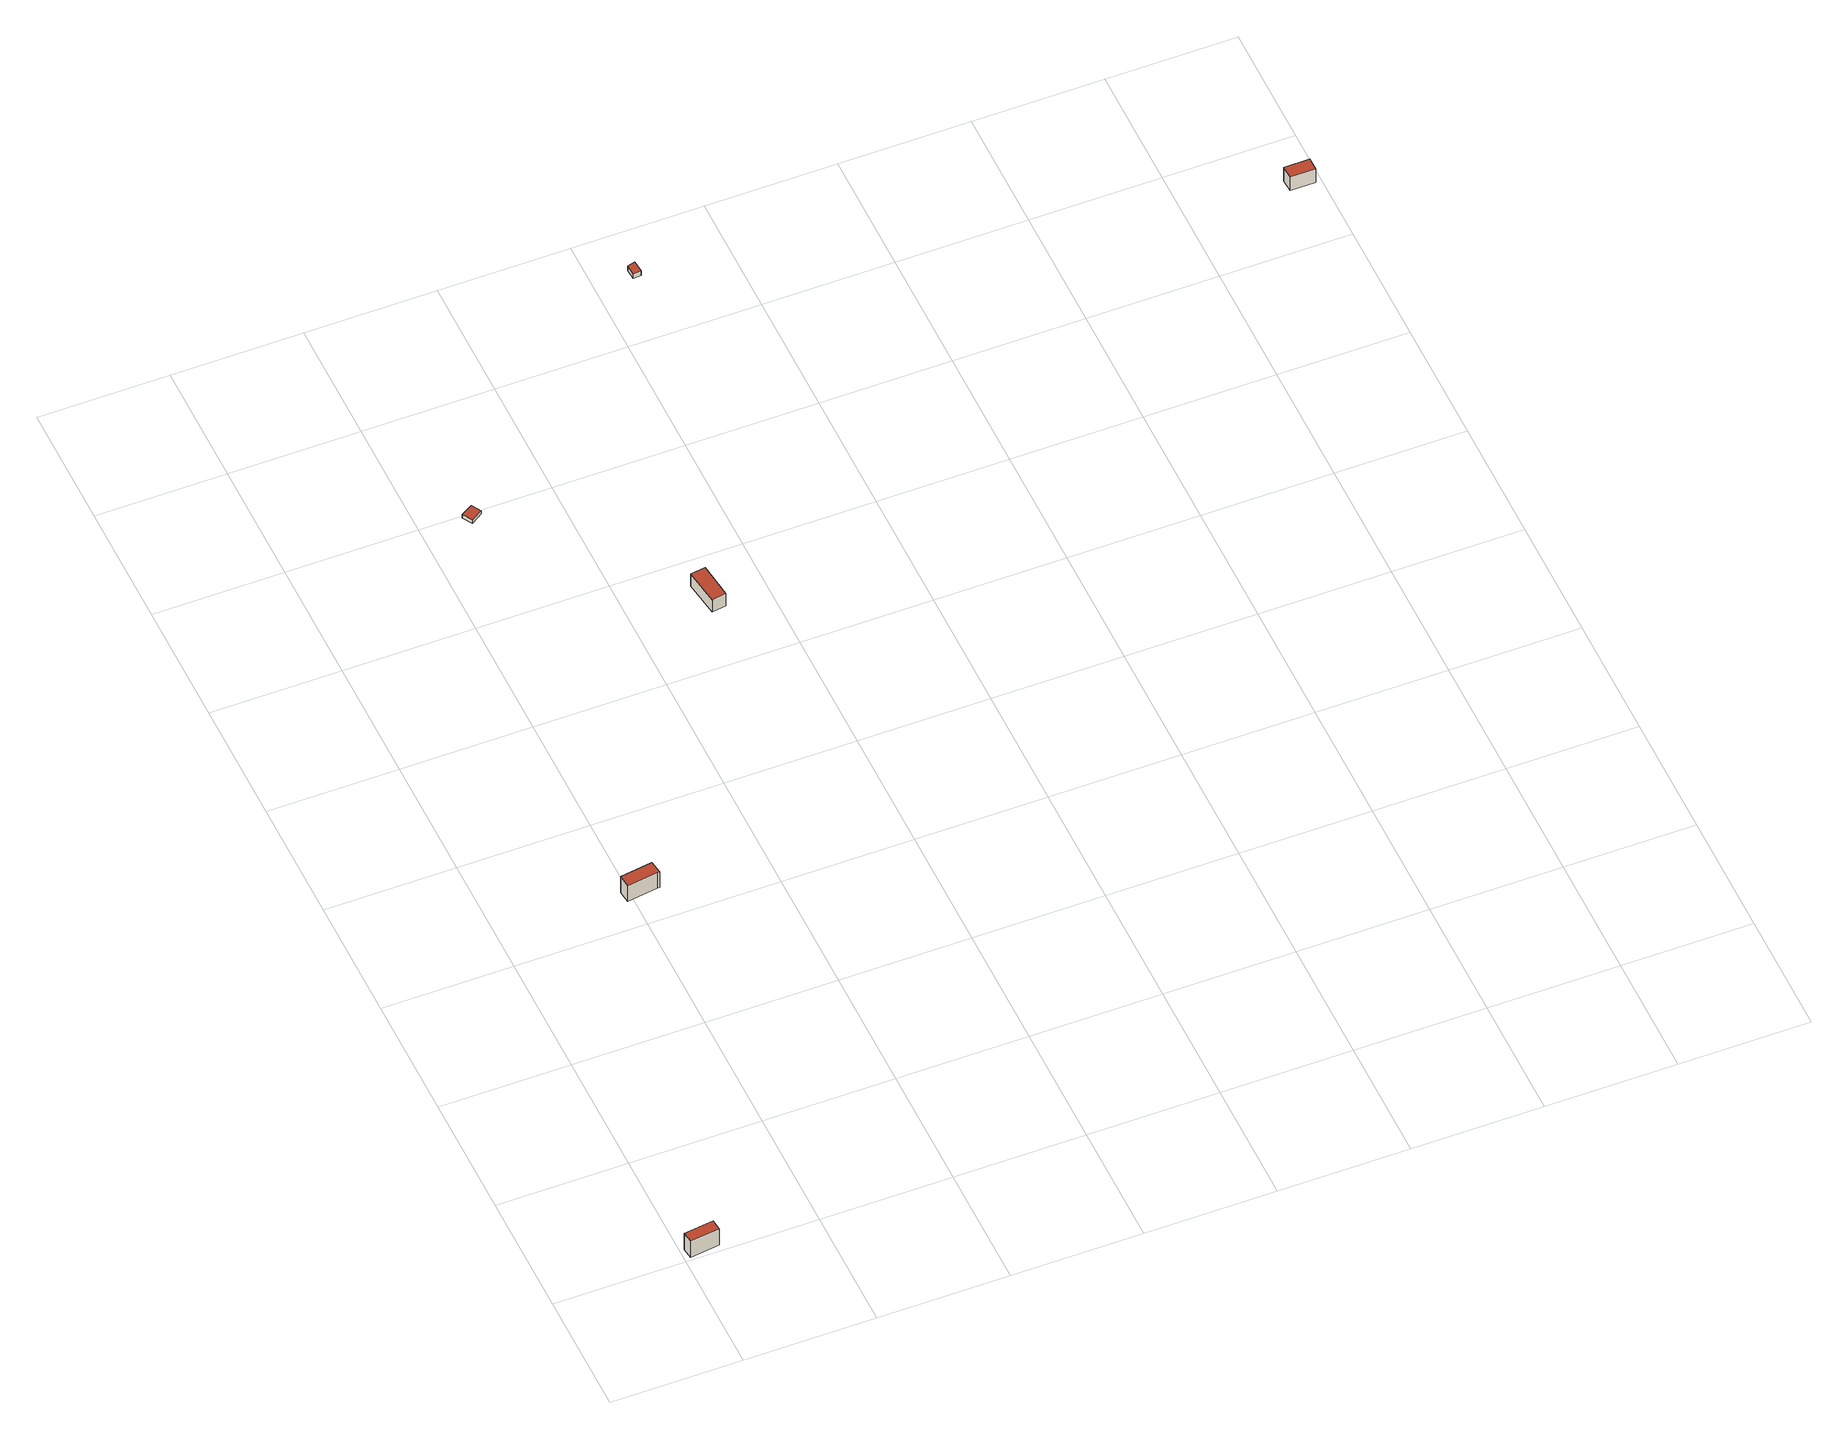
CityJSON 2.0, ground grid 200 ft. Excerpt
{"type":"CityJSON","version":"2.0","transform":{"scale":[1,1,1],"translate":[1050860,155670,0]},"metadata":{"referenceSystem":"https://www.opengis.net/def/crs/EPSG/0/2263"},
"CityObjects":{
"building1":{"type":"Building","attributes":{"name":"Bldg_1210000051","BIN":"4537527"},"geometry":[{"type":"MultiSurface","lod":"2","boundaries":[[[0,1,2,3]],[[4,5,6,7]],[[0,3,7,6]],[[1,0,6,5]],[[2,1,5,4]],[[3,2,4,7]]],"semantics":{"surfaces":[{"type":"RoofSurface","BIN":"4537527"},{"type":"GroundSurface"},{"type":"WallSurface"}],"values":[0,1,2,2,2,2]}}]},
"building2":{"type":"Building","attributes":{"name":"Bldg_1210000115","BIN":"4530266"},"geometry":[{"type":"MultiSurface","lod":"2","boundaries":[[[8,9,10,11,12]],[[13,14,15,16,17]],[[12,11,17,16]],[[8,12,16,15]],[[9,8,15,14]],[[10,9,14,13]],[[11,10,13,17]]],"semantics":{"surfaces":[{"type":"RoofSurface","BIN":"4530266"},{"type":"GroundSurface"},{"type":"WallSurface"}],"values":[0,1,2,2,2,2,2]}}]},
"building3":{"type":"Building","attributes":{"name":"Bldg_1511007425","BIN":"4517094"},"geometry":[{"type":"MultiSurface","lod":"2","boundaries":[[[18,19,20,21]],[[22,23,24,25]],[[18,21,25,24]],[[19,18,24,23]],[[20,19,23,22]],[[21,20,22,25]]],"semantics":{"surfaces":[{"type":"RoofSurface","BIN":"4517094"},{"type":"GroundSurface"},{"type":"WallSurface"}],"values":[0,1,2,2,2,2]}}]},
"building4":{"type":"Building","attributes":{"name":"Bldg_1210008292","BIN":"4301298"},"geometry":[{"type":"MultiSurface","lod":"2","boundaries":[[[26,27,28,29]],[[30,31,32,33]],[[26,29,33,32]],[[27,26,32,31]],[[28,27,31,30]],[[29,28,30,33]]],"semantics":{"surfaces":[{"type":"RoofSurface","BIN":"4301298"},{"type":"GroundSurface"},{"type":"WallSurface"}],"values":[0,1,2,2,2,2]}}]},
"building5":{"type":"Building","attributes":{"name":"Bldg_1511014114","BIN":"4517090"},"geometry":[{"type":"MultiSurface","lod":"2","boundaries":[[[34,35,36,37]],[[38,39,40,41]],[[34,37,41,40]],[[35,34,40,39]],[[36,35,39,38]],[[37,36,38,41]]],"semantics":{"surfaces":[{"type":"RoofSurface","BIN":"4517090"},{"type":"GroundSurface"},{"type":"WallSurface"}],"values":[0,1,2,2,2,2]}}]},
"building6":{"type":"Building","attributes":{"name":"Bldg_1210016683","BIN":"4446908"},"geometry":[{"type":"MultiSurface","lod":"2","boundaries":[[[42,43,44,45]],[[46,47,48,49]],[[42,45,49,48]],[[43,42,48,47]],[[44,43,47,46]],[[45,44,46,49]]],"semantics":{"surfaces":[{"type":"RoofSurface","BIN":"4446908"},{"type":"GroundSurface"},{"type":"WallSurface"}],"values":[0,1,2,2,2,2]}}]}
},
"vertices":[
[52,27,40],[6,21,40],[9,4,40],[54,10,40],[9,4,7],[6,21,7],[52,27,7],[54,10,7],
[239,676,38],[189,669,38],[191,649,38],[239,656,38],[242,656,38],[191,649,6],[189,669,6],[239,676,6],[242,656,6],[239,656,6],
[282,1407,14],[264,1396,14],[273,1381,14],[291,1392,14],[273,1381,7],[264,1396,7],[282,1407,7],[291,1392,7],
[521,1147,45],[498,1144,45],[506,1088,45],[528,1091,45],[506,1088,20],[498,1144,20],[521,1147,20],[528,1091,20],
[667,1732,18],[655,1729,18],[656,1712,18],[668,1713,18],[656,1712,9],[655,1729,9],[667,1732,9],[668,1713,9],
[1584,1512,53],[1545,1512,53],[1546,1492,53],[1584,1492,53],[1546,1492,25],[1545,1512,25],[1584,1512,25],[1584,1492,25]
]}
